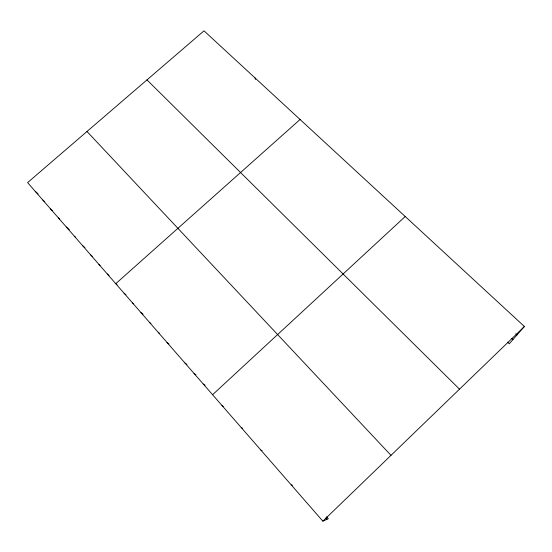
<?xml version="1.0" encoding="UTF-8"?>
<svg xmlns="http://www.w3.org/2000/svg" width="552" height="552" viewBox="0 0 552 552"><rect width="100%" height="100%" fill="white"/><g stroke="black" fill="none" stroke-linecap="round" stroke-linejoin="round"><path stroke-width="0.83" d="M326.591 516.748L328.281 518.68L322.851 521.164L27.6 182.595L204.005 30.836L524.4 326.494L509.268 343.786L507.46 342.088M322.851 521.164L524.4 326.494M212.589 394.728L405.216 216.515M300.088 119.501L115.754 283.687L117.045 284.749M291.29 484.973L292.525 485.16M260.882 450.101L262.124 450.618M241.217 427.552L242.652 428.304M222.014 405.541L223.318 406.32M203.267 384.04L205.075 385.234M194.056 373.476L195.953 374.773M184.954 363.037L186.935 364.437M167.063 342.516L168.898 343.889M158.265 332.435L159.535 333.401M149.571 322.465L150.882 323.486M140.974 312.604L143.002 314.212M132.473 302.862L133.694 303.841M124.069 293.222L125.953 294.754M107.288 273.978L109.055 275.455M98.911 264.373L100.126 265.395M90.638 254.879L92.495 256.466M82.448 245.495L84.98 247.675M74.354 236.208L75.645 237.332M66.343 227.024L69.317 229.632M58.429 217.943L59.637 219.02M50.591 208.966L52.447 210.616M42.849 200.079L44.733 201.77M35.183 191.289L38.095 193.918M515.782 333.836L516.996 334.96M511.725 338.397L512.967 339.563M146.97 79.902L459.505 389.174M87.002 131.493L391.002 455.345M325.866 518.038L326.957 519.287M255.003 77.901L255.459 79.474"/></g></svg>
